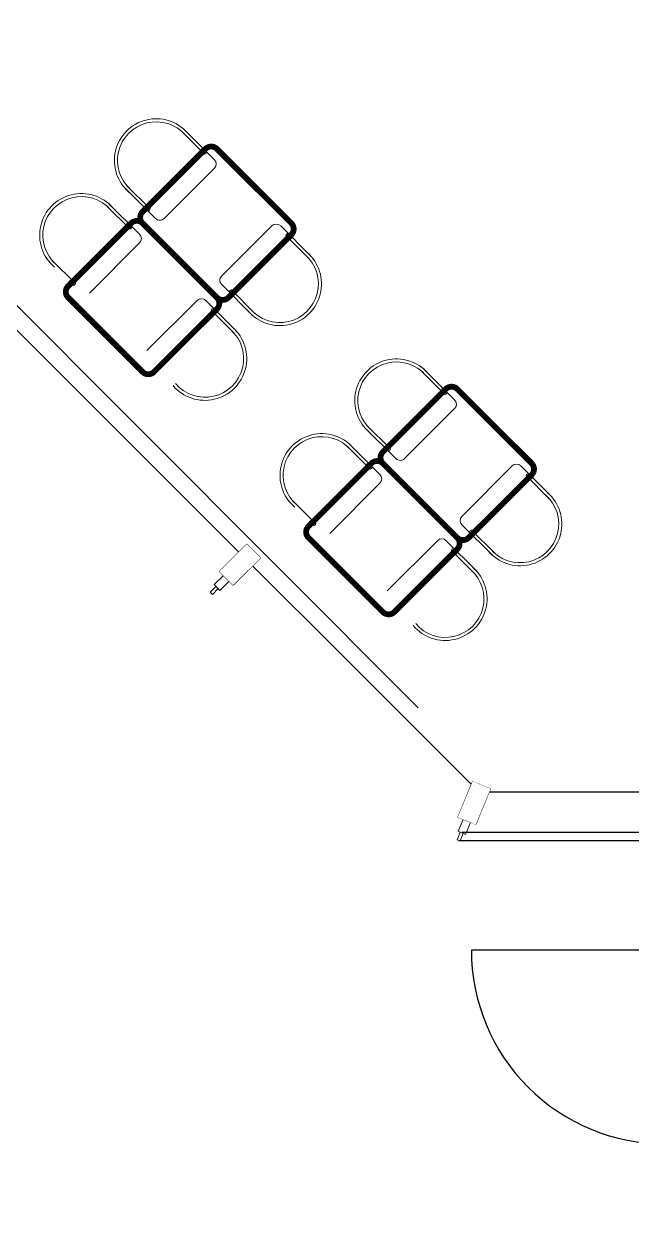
# Model space of a CAD drawing. Header units: centimetres. Extents: x -72470 to -43129, y -18750 to -16337.
# Drawn here: x -56395 to -56019, y -18427 to -17680 of the extents above; entities that cross this region are included whole.
import ezdxf

# ---------------------------------------------------------------- set-up
doc = ezdxf.new("R2010")
doc.units = ezdxf.units.CM
doc.header["$MEASUREMENT"] = 0
for name, color, linetype in [('11-021_3001-BLOK_B_ZEMIN_KAT$0$2DCAM1', 6, 'Continuous'), ('11-021_3001-BLOK_B_ZEMIN_KAT$0$2DKAPI', 180, 'Continuous'), ('11-021_500-BLOK B-str_zemin_kat$0$2DTARAMA1', 253, 'Continuous')]:
    doc.layers.add(name, color=color, linetype=linetype)
doc.layers.add('TEFRIS', color=30, linetype='Continuous', lineweight=9)

# ---------------------------------------------------------------- blocks, each defined once
blk = doc.blocks.new('DDDD')
at = {"layer": 'TEFRIS', "color": 0, "linetype": 'Continuous'}
for p, q in [((-75389.21, -9770.79), (-75389.18, -9770.77)), ((-75389.18, -9770.77), (-75389.21, -9770.79)), ((-75355.24, -9770.94), (-75340.98, -9785.15)), ((-75353.94, -9769.55), (-75335, -9788.42)), ((-75334.99, -9793.81), (-75365.94, -9824.88)), ((-75371.33, -9824.89), (-75390.6, -9805.69)), ((-75374.62, -9818.92), (-75389.19, -9804.4)), ((-75435.41, -9817.01), (-75435.38, -9816.98)), ((-75435.38, -9816.98), (-75435.41, -9817.01)), ((-75401.44, -9817.16), (-75387.18, -9831.37)), ((-75400.14, -9815.77), (-75381.2, -9834.64)), ((-75299.4, -9829.4), (-75330.45, -9860.36)), ((-75275.13, -9848.35), (-75294, -9829.41)), ((-75276.52, -9849.65), (-75290.73, -9835.39)), ((-75381.19, -9840.03), (-75412.14, -9871.1)), ((-75420.83, -9865.14), (-75435.4, -9850.62)), ((-75330.46, -9865.75), (-75311.27, -9885.01)), ((-75324.49, -9869.04), (-75309.97, -9883.61)), ((-75345.61, -9875.61), (-75376.67, -9906.57)), ((-75321.34, -9894.56), (-75340.21, -9875.62)), ((-75322.73, -9895.86), (-75336.94, -9881.6)), ((-75276.36, -9883.61), (-75276.34, -9883.59)), ((-75276.34, -9883.59), (-75276.36, -9883.61))]:
    blk.add_line(p, q, dxfattribs=at)
at = {"layer": 'TEFRIS', "color": 0, "linetype": 'Continuous', "const_width": 3.56}
for points in [[(-75287.42, -9834.87), (-75326.31, -9873.77, -0.414214), (-75333.38, -9873.77), (-75379.35, -9827.81, -0.414214), (-75379.35, -9820.74), (-75340.46, -9781.84, -0.414214), (-75333.39, -9781.84), (-75287.42, -9827.8, -0.414214)], [(-75333.38, -9880.84), (-75372.27, -9919.73, -0.414214), (-75379.34, -9919.73), (-75425.31, -9873.77, -0.414214), (-75425.31, -9866.7), (-75386.42, -9827.81, -0.414214), (-75379.35, -9827.81), (-75333.38, -9873.77, -0.414214)]]:
    blk.add_lwpolyline(points, format="xyb", close=True, dxfattribs=at)
at = {"layer": 'TEFRIS', "color": 0, "linetype": 'Continuous'}
for centre, radius, start, end in [((-75370.91, -9789), 25.81, 41.3071, 229.91069), ((-75370.91, -9789), 23.91, 41.3071, 229.91069), ((-75344.15, -9780.65), 1.87, 284.48696, 345.71678), ((-75341.45, -9783.34), 1.87, 284.48696, 345.71678), ((-75337.69, -9791.12), 3.81, 315.10187, 45.10187), ((-75417.11, -9835.22), 25.81, 41.3071, 229.91069), ((-75417.11, -9835.22), 23.91, 41.3071, 229.91069), ((-75379.14, -9815.76), 1.87, 284.48696, 345.71678), ((-75376.44, -9818.46), 1.87, 284.48696, 345.71678), ((-75390.35, -9826.87), 1.87, 284.48696, 345.71678), ((-75368.64, -9822.19), 3.81, 225.10187, 315.10187), ((-75387.65, -9829.56), 1.87, 284.48696, 345.71678), ((-75383.89, -9837.34), 3.81, 315.10187, 45.10187), ((-75296.7, -9832.1), 3.81, 44.90738, 134.90738), ((-75288.92, -9835.86), 1.87, 104.29246, 165.52229), ((-75286.23, -9838.56), 1.87, 104.29246, 165.52229), ((-75294.57, -9865.32), 25.81, 220.09856, 48.70214), ((-75294.57, -9865.32), 23.91, 220.09856, 48.70214), ((-75425.34, -9861.98), 1.87, 284.48696, 345.71678), ((-75422.64, -9864.67), 1.87, 284.48696, 345.71678), ((-75327.76, -9863.06), 3.81, 134.90738, 224.90738), ((-75324.03, -9870.85), 1.87, 104.29246, 165.52229), ((-75321.34, -9873.55), 1.87, 104.29246, 165.52229), ((-75342.91, -9878.31), 3.81, 44.90738, 134.90738), ((-75335.13, -9882.07), 1.87, 104.29246, 165.52229), ((-75332.44, -9884.77), 1.87, 104.29246, 165.52229), ((-75340.79, -9911.53), 25.81, 220.09856, 48.70214), ((-75340.79, -9911.53), 23.91, 220.09856, 48.70214)]:
    blk.add_arc(centre, radius, start, end, dxfattribs=at)

msp = doc.modelspace()

# ---------------------------------------------------------------- linework, layer by layer
at = {"layer": '11-021_3001-BLOK_B_ZEMIN_KAT$0$2DCAM1'}
for points in [[(-56126.03, -18184.44), (-55998.19, -18184.44), (-55998.19, -18424.46)], [(-56123.96, -18179.44), (-55993.19, -18179.44), (-55993.19, -18424.45)]]:
    msp.add_lwpolyline(points, dxfattribs=at)
at = {"layer": '11-021_3001-BLOK_B_ZEMIN_KAT$0$2DKAPI'}
msp.add_lwpolyline([(-55998.21, -18252.27), (-56118.21, -18252.27, 0.414214), (-55998.21, -18372.27)], format="xyb", dxfattribs=at)
at = {"layer": 'TEFRIS', "color": 0, "linetype": 'Continuous'}
msp.add_lwpolyline([(-57011.19, -17256.85), (-56113.6, -18154.44)], dxfattribs=at)
for points in [[(-56248.45, -18009.69), (-56256.93, -18001.21), (-56273.9, -18018.18), (-56265.42, -18026.66)], [(-56249.86, -18009.69), (-56256.93, -18002.62), (-56272.49, -18018.18), (-56265.42, -18025.25)], [(-56267.89, -18024.19), (-56271.43, -18020.65), (-56277.09, -18026.31), (-56273.55, -18029.84)], [(-56274.61, -18028.78), (-56276.03, -18027.37), (-56279.56, -18030.9), (-56278.15, -18032.32)], [(-56106.33, -18152.55), (-56117.41, -18147.96), (-56126.6, -18170.13), (-56115.51, -18174.72)], [(-56107.63, -18153.09), (-56116.87, -18149.26), (-56125.29, -18169.59), (-56116.05, -18173.42)], [(-56118.74, -18173.38), (-56123.36, -18171.47), (-56126.42, -18178.86), (-56121.81, -18180.77)], [(-56123.19, -18180.2), (-56125.04, -18179.44), (-56126.95, -18184.05), (-56125.1, -18184.82)], [(-56123.19, -18180.2), (-56125.04, -18179.44), (-56126.95, -18184.05), (-56125.1, -18184.82)], [(-56123.19, -18180.2), (-56125.04, -18179.44), (-56126.95, -18184.05), (-56125.1, -18184.82)], [(-56123.19, -18180.2), (-56125.04, -18179.44), (-56126.95, -18184.05), (-56125.1, -18184.82)], [(-56123.19, -18180.2), (-56125.04, -18179.44), (-56126.95, -18184.05), (-56125.1, -18184.82)], [(-56123.19, -18180.2), (-56125.04, -18179.44), (-56126.95, -18184.05), (-56125.1, -18184.82)], [(-56123.19, -18180.2), (-56125.04, -18179.44), (-56126.95, -18184.05), (-56125.1, -18184.82)], [(-56123.19, -18180.2), (-56125.04, -18179.44), (-56126.95, -18184.05), (-56125.1, -18184.82)], [(-56123.19, -18180.2), (-56125.04, -18179.44), (-56126.95, -18184.05), (-56125.1, -18184.82)], [(-56123.19, -18180.2), (-56125.04, -18179.44), (-56126.95, -18184.05), (-56125.1, -18184.82)], [(-56123.19, -18180.2), (-56125.04, -18179.44), (-56126.95, -18184.05), (-56125.1, -18184.82)], [(-56123.19, -18180.2), (-56125.04, -18179.44), (-56126.95, -18184.05), (-56125.1, -18184.82)], [(-56123.19, -18180.2), (-56125.04, -18179.44), (-56126.95, -18184.05), (-56125.1, -18184.82)], [(-56123.19, -18180.2), (-56125.04, -18179.44), (-56126.95, -18184.05), (-56125.1, -18184.82)], [(-56123.19, -18180.2), (-56125.04, -18179.44), (-56126.95, -18184.05), (-56125.1, -18184.82)], [(-56123.19, -18180.2), (-56125.04, -18179.44), (-56126.95, -18184.05), (-56125.1, -18184.82)], [(-56123.19, -18180.2), (-56125.04, -18179.44), (-56126.95, -18184.05), (-56125.1, -18184.82)], [(-56123.19, -18180.2), (-56125.04, -18179.44), (-56126.95, -18184.05), (-56125.1, -18184.82)], [(-56123.19, -18180.2), (-56125.04, -18179.44), (-56126.95, -18184.05), (-56125.1, -18184.82)], [(-56123.19, -18180.2), (-56125.04, -18179.44), (-56126.95, -18184.05), (-56125.1, -18184.82)], [(-56123.19, -18180.2), (-56125.04, -18179.44), (-56126.95, -18184.05), (-56125.1, -18184.82)], [(-56123.19, -18180.2), (-56125.04, -18179.44), (-56126.95, -18184.05), (-56125.1, -18184.82)], [(-56123.19, -18180.2), (-56125.04, -18179.44), (-56126.95, -18184.05), (-56125.1, -18184.82)], [(-56123.19, -18180.2), (-56125.04, -18179.44), (-56126.95, -18184.05), (-56125.1, -18184.82)], [(-56123.19, -18180.2), (-56125.04, -18179.44), (-56126.95, -18184.05), (-56125.1, -18184.82)]]:
    msp.add_lwpolyline(points, close=True, dxfattribs=at)

# ---------------------------------------------------------------- block references
for p in [(19057.97, -7975.01), (19206.47, -8123.51)]:
    msp.add_blockref('DDDD', p, dxfattribs=at)

# ---------------------------------------------------------------- next in the draw order: wipeouts: each hides what was drawn before it
at = {"color": 0, "linetype": 'Continuous'}
for points in [[(-56248.45, -18009.69), (-56265.42, -18026.66), (-56273.9, -18018.18), (-56256.93, -18001.21)], [(-56106.33, -18152.55), (-56115.51, -18174.72), (-56126.6, -18170.13), (-56117.41, -18147.96)]]:
    msp.add_wipeout(points, dxfattribs=at).dxf.layer = 'TEFRIS'

# ---------------------------------------------------------------- next in the draw order: linework, layer by layer
at = {"layer": 'TEFRIS', "color": 0, "linetype": 'Continuous'}
msp.add_lwpolyline([(-57011.19, -17256.85), (-56113.6, -18154.44)], dxfattribs=at)
for points in [[(-56248.45, -18009.69), (-56256.93, -18001.21), (-56273.9, -18018.18), (-56265.42, -18026.66)], [(-56249.86, -18009.69), (-56256.93, -18002.62), (-56272.49, -18018.18), (-56265.42, -18025.25)], [(-56267.89, -18024.19), (-56271.43, -18020.65), (-56277.09, -18026.31), (-56273.55, -18029.84)], [(-56274.61, -18028.78), (-56276.03, -18027.37), (-56279.56, -18030.9), (-56278.15, -18032.32)], [(-56106.33, -18152.55), (-56117.41, -18147.96), (-56126.6, -18170.13), (-56115.51, -18174.72)], [(-56107.63, -18153.09), (-56116.87, -18149.26), (-56125.29, -18169.59), (-56116.05, -18173.42)], [(-56118.74, -18173.38), (-56123.36, -18171.47), (-56126.42, -18178.86), (-56121.81, -18180.77)]]:
    msp.add_lwpolyline(points, close=True, dxfattribs=at)

# ---------------------------------------------------------------- next in the draw order: wipeouts: each hides what was drawn before it
at = {"color": 0, "linetype": 'Continuous'}
for points in [[(-56248.45, -18009.69), (-56265.42, -18026.66), (-56273.9, -18018.18), (-56256.93, -18001.21)], [(-56106.33, -18152.55), (-56115.51, -18174.72), (-56126.6, -18170.13), (-56117.41, -18147.96)]]:
    msp.add_wipeout(points, dxfattribs=at).dxf.layer = 'TEFRIS'

# ---------------------------------------------------------------- next in the draw order: linework, layer by layer
at = {"layer": 'TEFRIS', "color": 0, "linetype": 'Continuous'}
msp.add_lwpolyline([(-57011.19, -17256.85), (-56113.6, -18154.44)], dxfattribs=at)
for points in [[(-56248.45, -18009.69), (-56256.93, -18001.21), (-56273.9, -18018.18), (-56265.42, -18026.66)], [(-56249.86, -18009.69), (-56256.93, -18002.62), (-56272.49, -18018.18), (-56265.42, -18025.25)], [(-56267.89, -18024.19), (-56271.43, -18020.65), (-56277.09, -18026.31), (-56273.55, -18029.84)], [(-56274.61, -18028.78), (-56276.03, -18027.37), (-56279.56, -18030.9), (-56278.15, -18032.32)], [(-56106.33, -18152.55), (-56117.41, -18147.96), (-56126.6, -18170.13), (-56115.51, -18174.72)], [(-56107.63, -18153.09), (-56116.87, -18149.26), (-56125.29, -18169.59), (-56116.05, -18173.42)], [(-56118.74, -18173.38), (-56123.36, -18171.47), (-56126.42, -18178.86), (-56121.81, -18180.77)]]:
    msp.add_lwpolyline(points, close=True, dxfattribs=at)

# ---------------------------------------------------------------- next in the draw order: wipeouts: each hides what was drawn before it
at = {"color": 0, "linetype": 'Continuous'}
for points in [[(-56248.45, -18009.69), (-56265.42, -18026.66), (-56273.9, -18018.18), (-56256.93, -18001.21)], [(-56106.33, -18152.55), (-56115.51, -18174.72), (-56126.6, -18170.13), (-56117.41, -18147.96)]]:
    msp.add_wipeout(points, dxfattribs=at).dxf.layer = 'TEFRIS'

# ---------------------------------------------------------------- next in the draw order: linework, layer by layer
at = {"layer": 'TEFRIS', "color": 0, "linetype": 'Continuous'}
msp.add_lwpolyline([(-57011.19, -17256.85), (-56113.6, -18154.44)], dxfattribs=at)
for points in [[(-56248.45, -18009.69), (-56256.93, -18001.21), (-56273.9, -18018.18), (-56265.42, -18026.66)], [(-56249.86, -18009.69), (-56256.93, -18002.62), (-56272.49, -18018.18), (-56265.42, -18025.25)], [(-56267.89, -18024.19), (-56271.43, -18020.65), (-56277.09, -18026.31), (-56273.55, -18029.84)], [(-56274.61, -18028.78), (-56276.03, -18027.37), (-56279.56, -18030.9), (-56278.15, -18032.32)], [(-56106.33, -18152.55), (-56117.41, -18147.96), (-56126.6, -18170.13), (-56115.51, -18174.72)], [(-56107.63, -18153.09), (-56116.87, -18149.26), (-56125.29, -18169.59), (-56116.05, -18173.42)], [(-56118.74, -18173.38), (-56123.36, -18171.47), (-56126.42, -18178.86), (-56121.81, -18180.77)]]:
    msp.add_lwpolyline(points, close=True, dxfattribs=at)

# ---------------------------------------------------------------- next in the draw order: wipeouts: each hides what was drawn before it
at = {"color": 0, "linetype": 'Continuous'}
for points in [[(-56248.45, -18009.69), (-56265.42, -18026.66), (-56273.9, -18018.18), (-56256.93, -18001.21)], [(-56106.33, -18152.55), (-56115.51, -18174.72), (-56126.6, -18170.13), (-56117.41, -18147.96)]]:
    msp.add_wipeout(points, dxfattribs=at).dxf.layer = 'TEFRIS'

# ---------------------------------------------------------------- next in the draw order: linework, layer by layer
at = {"layer": 'TEFRIS', "color": 0, "linetype": 'Continuous'}
msp.add_lwpolyline([(-57011.19, -17256.85), (-56113.6, -18154.44)], dxfattribs=at)
for points in [[(-56248.45, -18009.69), (-56256.93, -18001.21), (-56273.9, -18018.18), (-56265.42, -18026.66)], [(-56249.86, -18009.69), (-56256.93, -18002.62), (-56272.49, -18018.18), (-56265.42, -18025.25)], [(-56267.89, -18024.19), (-56271.43, -18020.65), (-56277.09, -18026.31), (-56273.55, -18029.84)], [(-56274.61, -18028.78), (-56276.03, -18027.37), (-56279.56, -18030.9), (-56278.15, -18032.32)], [(-56106.33, -18152.55), (-56117.41, -18147.96), (-56126.6, -18170.13), (-56115.51, -18174.72)], [(-56107.63, -18153.09), (-56116.87, -18149.26), (-56125.29, -18169.59), (-56116.05, -18173.42)], [(-56118.74, -18173.38), (-56123.36, -18171.47), (-56126.42, -18178.86), (-56121.81, -18180.77)]]:
    msp.add_lwpolyline(points, close=True, dxfattribs=at)

# ---------------------------------------------------------------- next in the draw order: wipeouts: each hides what was drawn before it
at = {"color": 0, "linetype": 'Continuous'}
for points in [[(-56248.45, -18009.69), (-56265.42, -18026.66), (-56273.9, -18018.18), (-56256.93, -18001.21)], [(-56106.33, -18152.55), (-56115.51, -18174.72), (-56126.6, -18170.13), (-56117.41, -18147.96)]]:
    msp.add_wipeout(points, dxfattribs=at).dxf.layer = 'TEFRIS'

# ---------------------------------------------------------------- next in the draw order: linework, layer by layer
at = {"layer": 'TEFRIS', "color": 0, "linetype": 'Continuous'}
msp.add_lwpolyline([(-57011.19, -17256.85), (-56113.6, -18154.44)], dxfattribs=at)
for points in [[(-56248.45, -18009.69), (-56256.93, -18001.21), (-56273.9, -18018.18), (-56265.42, -18026.66)], [(-56249.86, -18009.69), (-56256.93, -18002.62), (-56272.49, -18018.18), (-56265.42, -18025.25)], [(-56267.89, -18024.19), (-56271.43, -18020.65), (-56277.09, -18026.31), (-56273.55, -18029.84)], [(-56274.61, -18028.78), (-56276.03, -18027.37), (-56279.56, -18030.9), (-56278.15, -18032.32)], [(-56106.33, -18152.55), (-56117.41, -18147.96), (-56126.6, -18170.13), (-56115.51, -18174.72)], [(-56107.63, -18153.09), (-56116.87, -18149.26), (-56125.29, -18169.59), (-56116.05, -18173.42)], [(-56118.74, -18173.38), (-56123.36, -18171.47), (-56126.42, -18178.86), (-56121.81, -18180.77)]]:
    msp.add_lwpolyline(points, close=True, dxfattribs=at)

# ---------------------------------------------------------------- next in the draw order: wipeouts: each hides what was drawn before it
at = {"color": 0, "linetype": 'Continuous'}
for points in [[(-56248.45, -18009.69), (-56265.42, -18026.66), (-56273.9, -18018.18), (-56256.93, -18001.21)], [(-56106.33, -18152.55), (-56115.51, -18174.72), (-56126.6, -18170.13), (-56117.41, -18147.96)]]:
    msp.add_wipeout(points, dxfattribs=at).dxf.layer = 'TEFRIS'

# ---------------------------------------------------------------- next in the draw order: linework, layer by layer
at = {"layer": 'TEFRIS', "color": 0, "linetype": 'Continuous'}
msp.add_lwpolyline([(-57011.19, -17256.85), (-56113.6, -18154.44)], dxfattribs=at)
for points in [[(-56248.45, -18009.69), (-56256.93, -18001.21), (-56273.9, -18018.18), (-56265.42, -18026.66)], [(-56249.86, -18009.69), (-56256.93, -18002.62), (-56272.49, -18018.18), (-56265.42, -18025.25)], [(-56267.89, -18024.19), (-56271.43, -18020.65), (-56277.09, -18026.31), (-56273.55, -18029.84)], [(-56274.61, -18028.78), (-56276.03, -18027.37), (-56279.56, -18030.9), (-56278.15, -18032.32)], [(-56106.33, -18152.55), (-56117.41, -18147.96), (-56126.6, -18170.13), (-56115.51, -18174.72)], [(-56107.63, -18153.09), (-56116.87, -18149.26), (-56125.29, -18169.59), (-56116.05, -18173.42)], [(-56118.74, -18173.38), (-56123.36, -18171.47), (-56126.42, -18178.86), (-56121.81, -18180.77)]]:
    msp.add_lwpolyline(points, close=True, dxfattribs=at)

# ---------------------------------------------------------------- next in the draw order: wipeouts: each hides what was drawn before it
at = {"color": 0, "linetype": 'Continuous'}
for points in [[(-56248.45, -18009.69), (-56265.42, -18026.66), (-56273.9, -18018.18), (-56256.93, -18001.21)], [(-56106.33, -18152.55), (-56115.51, -18174.72), (-56126.6, -18170.13), (-56117.41, -18147.96)]]:
    msp.add_wipeout(points, dxfattribs=at).dxf.layer = 'TEFRIS'

# ---------------------------------------------------------------- next in the draw order: linework, layer by layer
at = {"layer": 'TEFRIS', "color": 0, "linetype": 'Continuous'}
msp.add_lwpolyline([(-57011.19, -17256.85), (-56113.6, -18154.44)], dxfattribs=at)
for points in [[(-56248.45, -18009.69), (-56256.93, -18001.21), (-56273.9, -18018.18), (-56265.42, -18026.66)], [(-56249.86, -18009.69), (-56256.93, -18002.62), (-56272.49, -18018.18), (-56265.42, -18025.25)], [(-56267.89, -18024.19), (-56271.43, -18020.65), (-56277.09, -18026.31), (-56273.55, -18029.84)], [(-56274.61, -18028.78), (-56276.03, -18027.37), (-56279.56, -18030.9), (-56278.15, -18032.32)], [(-56106.33, -18152.55), (-56117.41, -18147.96), (-56126.6, -18170.13), (-56115.51, -18174.72)], [(-56107.63, -18153.09), (-56116.87, -18149.26), (-56125.29, -18169.59), (-56116.05, -18173.42)], [(-56118.74, -18173.38), (-56123.36, -18171.47), (-56126.42, -18178.86), (-56121.81, -18180.77)]]:
    msp.add_lwpolyline(points, close=True, dxfattribs=at)

# ---------------------------------------------------------------- next in the draw order: wipeouts: each hides what was drawn before it
at = {"color": 0, "linetype": 'Continuous'}
for points in [[(-56248.45, -18009.69), (-56265.42, -18026.66), (-56273.9, -18018.18), (-56256.93, -18001.21)], [(-56106.33, -18152.55), (-56115.51, -18174.72), (-56126.6, -18170.13), (-56117.41, -18147.96)]]:
    msp.add_wipeout(points, dxfattribs=at).dxf.layer = 'TEFRIS'

# ---------------------------------------------------------------- next in the draw order: linework, layer by layer
at = {"layer": 'TEFRIS', "color": 0, "linetype": 'Continuous'}
msp.add_lwpolyline([(-57011.19, -17256.85), (-56113.6, -18154.44)], dxfattribs=at)
for points in [[(-56248.45, -18009.69), (-56256.93, -18001.21), (-56273.9, -18018.18), (-56265.42, -18026.66)], [(-56249.86, -18009.69), (-56256.93, -18002.62), (-56272.49, -18018.18), (-56265.42, -18025.25)], [(-56267.89, -18024.19), (-56271.43, -18020.65), (-56277.09, -18026.31), (-56273.55, -18029.84)], [(-56274.61, -18028.78), (-56276.03, -18027.37), (-56279.56, -18030.9), (-56278.15, -18032.32)], [(-56106.33, -18152.55), (-56117.41, -18147.96), (-56126.6, -18170.13), (-56115.51, -18174.72)], [(-56107.63, -18153.09), (-56116.87, -18149.26), (-56125.29, -18169.59), (-56116.05, -18173.42)], [(-56118.74, -18173.38), (-56123.36, -18171.47), (-56126.42, -18178.86), (-56121.81, -18180.77)]]:
    msp.add_lwpolyline(points, close=True, dxfattribs=at)

# ---------------------------------------------------------------- next in the draw order: wipeouts: each hides what was drawn before it
at = {"color": 0, "linetype": 'Continuous'}
for points in [[(-56248.45, -18009.69), (-56265.42, -18026.66), (-56273.9, -18018.18), (-56256.93, -18001.21)], [(-56106.33, -18152.55), (-56115.51, -18174.72), (-56126.6, -18170.13), (-56117.41, -18147.96)]]:
    msp.add_wipeout(points, dxfattribs=at).dxf.layer = 'TEFRIS'

# ---------------------------------------------------------------- next in the draw order: linework, layer by layer
at = {"layer": 'TEFRIS', "color": 0, "linetype": 'Continuous'}
msp.add_lwpolyline([(-57011.19, -17256.85), (-56113.6, -18154.44)], dxfattribs=at)
for points in [[(-56248.45, -18009.69), (-56256.93, -18001.21), (-56273.9, -18018.18), (-56265.42, -18026.66)], [(-56249.86, -18009.69), (-56256.93, -18002.62), (-56272.49, -18018.18), (-56265.42, -18025.25)], [(-56267.89, -18024.19), (-56271.43, -18020.65), (-56277.09, -18026.31), (-56273.55, -18029.84)], [(-56274.61, -18028.78), (-56276.03, -18027.37), (-56279.56, -18030.9), (-56278.15, -18032.32)], [(-56106.33, -18152.55), (-56117.41, -18147.96), (-56126.6, -18170.13), (-56115.51, -18174.72)], [(-56107.63, -18153.09), (-56116.87, -18149.26), (-56125.29, -18169.59), (-56116.05, -18173.42)], [(-56118.74, -18173.38), (-56123.36, -18171.47), (-56126.42, -18178.86), (-56121.81, -18180.77)]]:
    msp.add_lwpolyline(points, close=True, dxfattribs=at)

# ---------------------------------------------------------------- next in the draw order: wipeouts: each hides what was drawn before it
at = {"color": 0, "linetype": 'Continuous'}
for points in [[(-56248.45, -18009.69), (-56265.42, -18026.66), (-56273.9, -18018.18), (-56256.93, -18001.21)], [(-56106.33, -18152.55), (-56115.51, -18174.72), (-56126.6, -18170.13), (-56117.41, -18147.96)]]:
    msp.add_wipeout(points, dxfattribs=at).dxf.layer = 'TEFRIS'

# ---------------------------------------------------------------- next in the draw order: linework, layer by layer
at = {"layer": 'TEFRIS', "color": 0, "linetype": 'Continuous'}
msp.add_lwpolyline([(-57011.19, -17256.85), (-56113.6, -18154.44)], dxfattribs=at)
for points in [[(-56248.45, -18009.69), (-56256.93, -18001.21), (-56273.9, -18018.18), (-56265.42, -18026.66)], [(-56249.86, -18009.69), (-56256.93, -18002.62), (-56272.49, -18018.18), (-56265.42, -18025.25)], [(-56267.89, -18024.19), (-56271.43, -18020.65), (-56277.09, -18026.31), (-56273.55, -18029.84)], [(-56274.61, -18028.78), (-56276.03, -18027.37), (-56279.56, -18030.9), (-56278.15, -18032.32)], [(-56106.33, -18152.55), (-56117.41, -18147.96), (-56126.6, -18170.13), (-56115.51, -18174.72)], [(-56107.63, -18153.09), (-56116.87, -18149.26), (-56125.29, -18169.59), (-56116.05, -18173.42)], [(-56118.74, -18173.38), (-56123.36, -18171.47), (-56126.42, -18178.86), (-56121.81, -18180.77)]]:
    msp.add_lwpolyline(points, close=True, dxfattribs=at)

# ---------------------------------------------------------------- next in the draw order: wipeouts: each hides what was drawn before it
at = {"color": 0, "linetype": 'Continuous'}
for points in [[(-56248.45, -18009.69), (-56265.42, -18026.66), (-56273.9, -18018.18), (-56256.93, -18001.21)], [(-56106.33, -18152.55), (-56115.51, -18174.72), (-56126.6, -18170.13), (-56117.41, -18147.96)]]:
    msp.add_wipeout(points, dxfattribs=at).dxf.layer = 'TEFRIS'

# ---------------------------------------------------------------- next in the draw order: linework, layer by layer
at = {"layer": 'TEFRIS', "color": 0, "linetype": 'Continuous'}
msp.add_lwpolyline([(-57011.19, -17256.85), (-56113.6, -18154.44)], dxfattribs=at)
for points in [[(-56248.45, -18009.69), (-56256.93, -18001.21), (-56273.9, -18018.18), (-56265.42, -18026.66)], [(-56249.86, -18009.69), (-56256.93, -18002.62), (-56272.49, -18018.18), (-56265.42, -18025.25)], [(-56267.89, -18024.19), (-56271.43, -18020.65), (-56277.09, -18026.31), (-56273.55, -18029.84)], [(-56274.61, -18028.78), (-56276.03, -18027.37), (-56279.56, -18030.9), (-56278.15, -18032.32)], [(-56106.33, -18152.55), (-56117.41, -18147.96), (-56126.6, -18170.13), (-56115.51, -18174.72)], [(-56107.63, -18153.09), (-56116.87, -18149.26), (-56125.29, -18169.59), (-56116.05, -18173.42)], [(-56118.74, -18173.38), (-56123.36, -18171.47), (-56126.42, -18178.86), (-56121.81, -18180.77)]]:
    msp.add_lwpolyline(points, close=True, dxfattribs=at)

# ---------------------------------------------------------------- next in the draw order: wipeouts: each hides what was drawn before it
at = {"color": 0, "linetype": 'Continuous'}
for points in [[(-56248.45, -18009.69), (-56265.42, -18026.66), (-56273.9, -18018.18), (-56256.93, -18001.21)], [(-56106.33, -18152.55), (-56115.51, -18174.72), (-56126.6, -18170.13), (-56117.41, -18147.96)]]:
    msp.add_wipeout(points, dxfattribs=at).dxf.layer = 'TEFRIS'

# ---------------------------------------------------------------- next in the draw order: linework, layer by layer
at = {"layer": 'TEFRIS', "color": 0, "linetype": 'Continuous'}
msp.add_lwpolyline([(-57011.19, -17256.85), (-56113.6, -18154.44)], dxfattribs=at)
for points in [[(-56248.45, -18009.69), (-56256.93, -18001.21), (-56273.9, -18018.18), (-56265.42, -18026.66)], [(-56249.86, -18009.69), (-56256.93, -18002.62), (-56272.49, -18018.18), (-56265.42, -18025.25)], [(-56267.89, -18024.19), (-56271.43, -18020.65), (-56277.09, -18026.31), (-56273.55, -18029.84)], [(-56274.61, -18028.78), (-56276.03, -18027.37), (-56279.56, -18030.9), (-56278.15, -18032.32)], [(-56106.33, -18152.55), (-56117.41, -18147.96), (-56126.6, -18170.13), (-56115.51, -18174.72)], [(-56107.63, -18153.09), (-56116.87, -18149.26), (-56125.29, -18169.59), (-56116.05, -18173.42)], [(-56118.74, -18173.38), (-56123.36, -18171.47), (-56126.42, -18178.86), (-56121.81, -18180.77)]]:
    msp.add_lwpolyline(points, close=True, dxfattribs=at)

# ---------------------------------------------------------------- next in the draw order: wipeouts: each hides what was drawn before it
at = {"color": 0, "linetype": 'Continuous'}
for points in [[(-56248.45, -18009.69), (-56265.42, -18026.66), (-56273.9, -18018.18), (-56256.93, -18001.21)], [(-56106.33, -18152.55), (-56115.51, -18174.72), (-56126.6, -18170.13), (-56117.41, -18147.96)]]:
    msp.add_wipeout(points, dxfattribs=at).dxf.layer = 'TEFRIS'

# ---------------------------------------------------------------- next in the draw order: linework, layer by layer
at = {"layer": 'TEFRIS', "color": 0, "linetype": 'Continuous'}
msp.add_lwpolyline([(-57011.19, -17256.85), (-56113.6, -18154.44)], dxfattribs=at)
for points in [[(-56248.45, -18009.69), (-56256.93, -18001.21), (-56273.9, -18018.18), (-56265.42, -18026.66)], [(-56249.86, -18009.69), (-56256.93, -18002.62), (-56272.49, -18018.18), (-56265.42, -18025.25)], [(-56267.89, -18024.19), (-56271.43, -18020.65), (-56277.09, -18026.31), (-56273.55, -18029.84)], [(-56274.61, -18028.78), (-56276.03, -18027.37), (-56279.56, -18030.9), (-56278.15, -18032.32)], [(-56106.33, -18152.55), (-56117.41, -18147.96), (-56126.6, -18170.13), (-56115.51, -18174.72)], [(-56107.63, -18153.09), (-56116.87, -18149.26), (-56125.29, -18169.59), (-56116.05, -18173.42)], [(-56118.74, -18173.38), (-56123.36, -18171.47), (-56126.42, -18178.86), (-56121.81, -18180.77)]]:
    msp.add_lwpolyline(points, close=True, dxfattribs=at)

# ---------------------------------------------------------------- next in the draw order: wipeouts: each hides what was drawn before it
at = {"color": 0, "linetype": 'Continuous'}
for points in [[(-56248.45, -18009.69), (-56265.42, -18026.66), (-56273.9, -18018.18), (-56256.93, -18001.21)], [(-56106.33, -18152.55), (-56115.51, -18174.72), (-56126.6, -18170.13), (-56117.41, -18147.96)]]:
    msp.add_wipeout(points, dxfattribs=at).dxf.layer = 'TEFRIS'

# ---------------------------------------------------------------- next in the draw order: linework, layer by layer
at = {"layer": 'TEFRIS', "color": 0, "linetype": 'Continuous'}
msp.add_lwpolyline([(-57011.19, -17256.85), (-56113.6, -18154.44)], dxfattribs=at)
for points in [[(-56248.45, -18009.69), (-56256.93, -18001.21), (-56273.9, -18018.18), (-56265.42, -18026.66)], [(-56249.86, -18009.69), (-56256.93, -18002.62), (-56272.49, -18018.18), (-56265.42, -18025.25)], [(-56267.89, -18024.19), (-56271.43, -18020.65), (-56277.09, -18026.31), (-56273.55, -18029.84)], [(-56274.61, -18028.78), (-56276.03, -18027.37), (-56279.56, -18030.9), (-56278.15, -18032.32)], [(-56106.33, -18152.55), (-56117.41, -18147.96), (-56126.6, -18170.13), (-56115.51, -18174.72)], [(-56107.63, -18153.09), (-56116.87, -18149.26), (-56125.29, -18169.59), (-56116.05, -18173.42)], [(-56118.74, -18173.38), (-56123.36, -18171.47), (-56126.42, -18178.86), (-56121.81, -18180.77)]]:
    msp.add_lwpolyline(points, close=True, dxfattribs=at)

# ---------------------------------------------------------------- next in the draw order: wipeouts: each hides what was drawn before it
at = {"color": 0, "linetype": 'Continuous'}
for points in [[(-56248.45, -18009.69), (-56265.42, -18026.66), (-56273.9, -18018.18), (-56256.93, -18001.21)], [(-56106.33, -18152.55), (-56115.51, -18174.72), (-56126.6, -18170.13), (-56117.41, -18147.96)]]:
    msp.add_wipeout(points, dxfattribs=at).dxf.layer = 'TEFRIS'

# ---------------------------------------------------------------- next in the draw order: linework, layer by layer
at = {"layer": 'TEFRIS', "color": 0, "linetype": 'Continuous'}
msp.add_lwpolyline([(-57011.19, -17256.85), (-56113.6, -18154.44)], dxfattribs=at)
for points in [[(-56248.45, -18009.69), (-56256.93, -18001.21), (-56273.9, -18018.18), (-56265.42, -18026.66)], [(-56249.86, -18009.69), (-56256.93, -18002.62), (-56272.49, -18018.18), (-56265.42, -18025.25)], [(-56267.89, -18024.19), (-56271.43, -18020.65), (-56277.09, -18026.31), (-56273.55, -18029.84)], [(-56274.61, -18028.78), (-56276.03, -18027.37), (-56279.56, -18030.9), (-56278.15, -18032.32)], [(-56106.33, -18152.55), (-56117.41, -18147.96), (-56126.6, -18170.13), (-56115.51, -18174.72)], [(-56107.63, -18153.09), (-56116.87, -18149.26), (-56125.29, -18169.59), (-56116.05, -18173.42)], [(-56118.74, -18173.38), (-56123.36, -18171.47), (-56126.42, -18178.86), (-56121.81, -18180.77)]]:
    msp.add_lwpolyline(points, close=True, dxfattribs=at)

# ---------------------------------------------------------------- next in the draw order: wipeouts: each hides what was drawn before it
at = {"color": 0, "linetype": 'Continuous'}
for points in [[(-56248.45, -18009.69), (-56265.42, -18026.66), (-56273.9, -18018.18), (-56256.93, -18001.21)], [(-56106.33, -18152.55), (-56115.51, -18174.72), (-56126.6, -18170.13), (-56117.41, -18147.96)]]:
    msp.add_wipeout(points, dxfattribs=at).dxf.layer = 'TEFRIS'

# ---------------------------------------------------------------- next in the draw order: linework, layer by layer
at = {"layer": 'TEFRIS', "color": 0, "linetype": 'Continuous'}
msp.add_lwpolyline([(-57011.19, -17256.85), (-56113.6, -18154.44)], dxfattribs=at)
for points in [[(-56248.45, -18009.69), (-56256.93, -18001.21), (-56273.9, -18018.18), (-56265.42, -18026.66)], [(-56249.86, -18009.69), (-56256.93, -18002.62), (-56272.49, -18018.18), (-56265.42, -18025.25)], [(-56267.89, -18024.19), (-56271.43, -18020.65), (-56277.09, -18026.31), (-56273.55, -18029.84)], [(-56274.61, -18028.78), (-56276.03, -18027.37), (-56279.56, -18030.9), (-56278.15, -18032.32)], [(-56106.33, -18152.55), (-56117.41, -18147.96), (-56126.6, -18170.13), (-56115.51, -18174.72)], [(-56107.63, -18153.09), (-56116.87, -18149.26), (-56125.29, -18169.59), (-56116.05, -18173.42)], [(-56118.74, -18173.38), (-56123.36, -18171.47), (-56126.42, -18178.86), (-56121.81, -18180.77)]]:
    msp.add_lwpolyline(points, close=True, dxfattribs=at)

# ---------------------------------------------------------------- next in the draw order: wipeouts: each hides what was drawn before it
at = {"color": 0, "linetype": 'Continuous'}
for points in [[(-56248.45, -18009.69), (-56265.42, -18026.66), (-56273.9, -18018.18), (-56256.93, -18001.21)], [(-56106.33, -18152.55), (-56115.51, -18174.72), (-56126.6, -18170.13), (-56117.41, -18147.96)]]:
    msp.add_wipeout(points, dxfattribs=at).dxf.layer = 'TEFRIS'

# ---------------------------------------------------------------- next in the draw order: linework, layer by layer
at = {"layer": 'TEFRIS', "color": 0, "linetype": 'Continuous'}
msp.add_lwpolyline([(-57011.19, -17256.85), (-56113.6, -18154.44)], dxfattribs=at)
for points in [[(-56248.45, -18009.69), (-56256.93, -18001.21), (-56273.9, -18018.18), (-56265.42, -18026.66)], [(-56249.86, -18009.69), (-56256.93, -18002.62), (-56272.49, -18018.18), (-56265.42, -18025.25)], [(-56267.89, -18024.19), (-56271.43, -18020.65), (-56277.09, -18026.31), (-56273.55, -18029.84)], [(-56274.61, -18028.78), (-56276.03, -18027.37), (-56279.56, -18030.9), (-56278.15, -18032.32)], [(-56106.33, -18152.55), (-56117.41, -18147.96), (-56126.6, -18170.13), (-56115.51, -18174.72)], [(-56107.63, -18153.09), (-56116.87, -18149.26), (-56125.29, -18169.59), (-56116.05, -18173.42)], [(-56118.74, -18173.38), (-56123.36, -18171.47), (-56126.42, -18178.86), (-56121.81, -18180.77)]]:
    msp.add_lwpolyline(points, close=True, dxfattribs=at)

# ---------------------------------------------------------------- next in the draw order: wipeouts: each hides what was drawn before it
at = {"color": 0, "linetype": 'Continuous'}
for points in [[(-56248.45, -18009.69), (-56265.42, -18026.66), (-56273.9, -18018.18), (-56256.93, -18001.21)], [(-56106.33, -18152.55), (-56115.51, -18174.72), (-56126.6, -18170.13), (-56117.41, -18147.96)]]:
    msp.add_wipeout(points, dxfattribs=at).dxf.layer = 'TEFRIS'

# ---------------------------------------------------------------- next in the draw order: linework, layer by layer
at = {"layer": 'TEFRIS', "color": 0, "linetype": 'Continuous'}
msp.add_lwpolyline([(-57011.19, -17256.85), (-56113.6, -18154.44)], dxfattribs=at)
for points in [[(-56248.45, -18009.69), (-56256.93, -18001.21), (-56273.9, -18018.18), (-56265.42, -18026.66)], [(-56249.86, -18009.69), (-56256.93, -18002.62), (-56272.49, -18018.18), (-56265.42, -18025.25)], [(-56267.89, -18024.19), (-56271.43, -18020.65), (-56277.09, -18026.31), (-56273.55, -18029.84)], [(-56274.61, -18028.78), (-56276.03, -18027.37), (-56279.56, -18030.9), (-56278.15, -18032.32)], [(-56106.33, -18152.55), (-56117.41, -18147.96), (-56126.6, -18170.13), (-56115.51, -18174.72)], [(-56107.63, -18153.09), (-56116.87, -18149.26), (-56125.29, -18169.59), (-56116.05, -18173.42)], [(-56118.74, -18173.38), (-56123.36, -18171.47), (-56126.42, -18178.86), (-56121.81, -18180.77)]]:
    msp.add_lwpolyline(points, close=True, dxfattribs=at)

# ---------------------------------------------------------------- next in the draw order: wipeouts: each hides what was drawn before it
at = {"color": 0, "linetype": 'Continuous'}
for points in [[(-56248.45, -18009.69), (-56265.42, -18026.66), (-56273.9, -18018.18), (-56256.93, -18001.21)], [(-56106.33, -18152.55), (-56115.51, -18174.72), (-56126.6, -18170.13), (-56117.41, -18147.96)]]:
    msp.add_wipeout(points, dxfattribs=at).dxf.layer = 'TEFRIS'

# ---------------------------------------------------------------- next in the draw order: linework, layer by layer
at = {"layer": 'TEFRIS', "color": 0, "linetype": 'Continuous'}
msp.add_lwpolyline([(-57011.19, -17256.85), (-56113.6, -18154.44)], dxfattribs=at)
for points in [[(-56248.45, -18009.69), (-56256.93, -18001.21), (-56273.9, -18018.18), (-56265.42, -18026.66)], [(-56249.86, -18009.69), (-56256.93, -18002.62), (-56272.49, -18018.18), (-56265.42, -18025.25)], [(-56267.89, -18024.19), (-56271.43, -18020.65), (-56277.09, -18026.31), (-56273.55, -18029.84)], [(-56274.61, -18028.78), (-56276.03, -18027.37), (-56279.56, -18030.9), (-56278.15, -18032.32)], [(-56106.33, -18152.55), (-56117.41, -18147.96), (-56126.6, -18170.13), (-56115.51, -18174.72)], [(-56107.63, -18153.09), (-56116.87, -18149.26), (-56125.29, -18169.59), (-56116.05, -18173.42)], [(-56118.74, -18173.38), (-56123.36, -18171.47), (-56126.42, -18178.86), (-56121.81, -18180.77)]]:
    msp.add_lwpolyline(points, close=True, dxfattribs=at)

# ---------------------------------------------------------------- next in the draw order: wipeouts: each hides what was drawn before it
at = {"color": 0, "linetype": 'Continuous'}
for points in [[(-56248.45, -18009.69), (-56265.42, -18026.66), (-56273.9, -18018.18), (-56256.93, -18001.21)], [(-56106.33, -18152.55), (-56115.51, -18174.72), (-56126.6, -18170.13), (-56117.41, -18147.96)]]:
    msp.add_wipeout(points, dxfattribs=at).dxf.layer = 'TEFRIS'

# ---------------------------------------------------------------- next in the draw order: linework, layer by layer
at = {"layer": 'TEFRIS', "color": 0, "linetype": 'Continuous'}
msp.add_lwpolyline([(-57011.19, -17256.85), (-56113.6, -18154.44)], dxfattribs=at)
for points in [[(-56248.45, -18009.69), (-56256.93, -18001.21), (-56273.9, -18018.18), (-56265.42, -18026.66)], [(-56249.86, -18009.69), (-56256.93, -18002.62), (-56272.49, -18018.18), (-56265.42, -18025.25)], [(-56267.89, -18024.19), (-56271.43, -18020.65), (-56277.09, -18026.31), (-56273.55, -18029.84)], [(-56274.61, -18028.78), (-56276.03, -18027.37), (-56279.56, -18030.9), (-56278.15, -18032.32)], [(-56106.33, -18152.55), (-56117.41, -18147.96), (-56126.6, -18170.13), (-56115.51, -18174.72)], [(-56107.63, -18153.09), (-56116.87, -18149.26), (-56125.29, -18169.59), (-56116.05, -18173.42)], [(-56118.74, -18173.38), (-56123.36, -18171.47), (-56126.42, -18178.86), (-56121.81, -18180.77)]]:
    msp.add_lwpolyline(points, close=True, dxfattribs=at)

# ---------------------------------------------------------------- next in the draw order: wipeouts: each hides what was drawn before it
at = {"color": 0, "linetype": 'Continuous'}
for points in [[(-56248.45, -18009.69), (-56265.42, -18026.66), (-56273.9, -18018.18), (-56256.93, -18001.21)], [(-56106.33, -18152.55), (-56115.51, -18174.72), (-56126.6, -18170.13), (-56117.41, -18147.96)]]:
    msp.add_wipeout(points, dxfattribs=at).dxf.layer = 'TEFRIS'

# ---------------------------------------------------------------- next in the draw order: linework, layer by layer
at = {"layer": 'TEFRIS', "color": 0, "linetype": 'Continuous'}
msp.add_lwpolyline([(-57011.19, -17256.85), (-56113.6, -18154.44)], dxfattribs=at)
for points in [[(-56248.45, -18009.69), (-56256.93, -18001.21), (-56273.9, -18018.18), (-56265.42, -18026.66)], [(-56249.86, -18009.69), (-56256.93, -18002.62), (-56272.49, -18018.18), (-56265.42, -18025.25)], [(-56267.89, -18024.19), (-56271.43, -18020.65), (-56277.09, -18026.31), (-56273.55, -18029.84)], [(-56274.61, -18028.78), (-56276.03, -18027.37), (-56279.56, -18030.9), (-56278.15, -18032.32)], [(-56106.33, -18152.55), (-56117.41, -18147.96), (-56126.6, -18170.13), (-56115.51, -18174.72)], [(-56107.63, -18153.09), (-56116.87, -18149.26), (-56125.29, -18169.59), (-56116.05, -18173.42)], [(-56118.74, -18173.38), (-56123.36, -18171.47), (-56126.42, -18178.86), (-56121.81, -18180.77)]]:
    msp.add_lwpolyline(points, close=True, dxfattribs=at)

# ---------------------------------------------------------------- next in the draw order: wipeouts: each hides what was drawn before it
at = {"color": 0, "linetype": 'Continuous'}
for points in [[(-56248.45, -18009.69), (-56265.42, -18026.66), (-56273.9, -18018.18), (-56256.93, -18001.21)], [(-56106.33, -18152.55), (-56115.51, -18174.72), (-56126.6, -18170.13), (-56117.41, -18147.96)]]:
    msp.add_wipeout(points, dxfattribs=at).dxf.layer = 'TEFRIS'

# ---------------------------------------------------------------- next in the draw order: linework, layer by layer
at = {"layer": 'TEFRIS', "color": 0, "linetype": 'Continuous'}
msp.add_lwpolyline([(-57011.19, -17256.85), (-56113.6, -18154.44)], dxfattribs=at)
for points in [[(-56248.45, -18009.69), (-56256.93, -18001.21), (-56273.9, -18018.18), (-56265.42, -18026.66)], [(-56249.86, -18009.69), (-56256.93, -18002.62), (-56272.49, -18018.18), (-56265.42, -18025.25)], [(-56267.89, -18024.19), (-56271.43, -18020.65), (-56277.09, -18026.31), (-56273.55, -18029.84)], [(-56274.61, -18028.78), (-56276.03, -18027.37), (-56279.56, -18030.9), (-56278.15, -18032.32)], [(-56106.33, -18152.55), (-56117.41, -18147.96), (-56126.6, -18170.13), (-56115.51, -18174.72)], [(-56107.63, -18153.09), (-56116.87, -18149.26), (-56125.29, -18169.59), (-56116.05, -18173.42)], [(-56118.74, -18173.38), (-56123.36, -18171.47), (-56126.42, -18178.86), (-56121.81, -18180.77)]]:
    msp.add_lwpolyline(points, close=True, dxfattribs=at)

# ---------------------------------------------------------------- next in the draw order: wipeouts: each hides what was drawn before it
at = {"color": 0, "linetype": 'Continuous'}
for points in [[(-56248.45, -18009.69), (-56265.42, -18026.66), (-56273.9, -18018.18), (-56256.93, -18001.21)], [(-56106.33, -18152.55), (-56115.51, -18174.72), (-56126.6, -18170.13), (-56117.41, -18147.96)]]:
    msp.add_wipeout(points, dxfattribs=at).dxf.layer = 'TEFRIS'

# ---------------------------------------------------------------- next in the draw order: linework, layer by layer
at = {"layer": 'TEFRIS', "color": 0, "linetype": 'Continuous'}
msp.add_lwpolyline([(-57011.19, -17256.85), (-56113.6, -18154.44)], dxfattribs=at)
for points in [[(-56248.45, -18009.69), (-56256.93, -18001.21), (-56273.9, -18018.18), (-56265.42, -18026.66)], [(-56249.86, -18009.69), (-56256.93, -18002.62), (-56272.49, -18018.18), (-56265.42, -18025.25)], [(-56267.89, -18024.19), (-56271.43, -18020.65), (-56277.09, -18026.31), (-56273.55, -18029.84)], [(-56274.61, -18028.78), (-56276.03, -18027.37), (-56279.56, -18030.9), (-56278.15, -18032.32)], [(-56106.33, -18152.55), (-56117.41, -18147.96), (-56126.6, -18170.13), (-56115.51, -18174.72)], [(-56107.63, -18153.09), (-56116.87, -18149.26), (-56125.29, -18169.59), (-56116.05, -18173.42)], [(-56118.74, -18173.38), (-56123.36, -18171.47), (-56126.42, -18178.86), (-56121.81, -18180.77)]]:
    msp.add_lwpolyline(points, close=True, dxfattribs=at)

# ---------------------------------------------------------------- next in the draw order: wipeouts: each hides what was drawn before it
at = {"color": 0, "linetype": 'Continuous'}
for points in [[(-56248.45, -18009.69), (-56265.42, -18026.66), (-56273.9, -18018.18), (-56256.93, -18001.21)], [(-56106.33, -18152.55), (-56115.51, -18174.72), (-56126.6, -18170.13), (-56117.41, -18147.96)]]:
    msp.add_wipeout(points, dxfattribs=at).dxf.layer = 'TEFRIS'

# ---------------------------------------------------------------- next in the draw order: linework, layer by layer
at = {"layer": '11-021_3001-BLOK_B_ZEMIN_KAT$0$2DCAM1'}
msp.add_lwpolyline([(-56113.6, -18154.44), (-55968.19, -18154.44), (-55968.19, -18426.53)], dxfattribs=at)
at = {"layer": 'TEFRIS', "color": 0, "linetype": 'Continuous'}
msp.add_lwpolyline([(-57011.19, -17256.85), (-56113.6, -18154.44)], dxfattribs=at)
for points in [[(-56248.45, -18009.69), (-56256.93, -18001.21), (-56273.9, -18018.18), (-56265.42, -18026.66)], [(-56249.86, -18009.69), (-56256.93, -18002.62), (-56272.49, -18018.18), (-56265.42, -18025.25)], [(-56267.89, -18024.19), (-56271.43, -18020.65), (-56277.09, -18026.31), (-56273.55, -18029.84)], [(-56274.61, -18028.78), (-56276.03, -18027.37), (-56279.56, -18030.9), (-56278.15, -18032.32)], [(-56106.33, -18152.55), (-56117.41, -18147.96), (-56126.6, -18170.13), (-56115.51, -18174.72)], [(-56107.63, -18153.09), (-56116.87, -18149.26), (-56125.29, -18169.59), (-56116.05, -18173.42)], [(-56118.74, -18173.38), (-56123.36, -18171.47), (-56126.42, -18178.86), (-56121.81, -18180.77)]]:
    msp.add_lwpolyline(points, close=True, dxfattribs=at)

# ---------------------------------------------------------------- next in the draw order: wipeouts: each hides what was drawn before it
at = {"color": 0, "linetype": 'Continuous'}
for points in [[(-56248.45, -18009.69), (-56265.42, -18026.66), (-56273.9, -18018.18), (-56256.93, -18001.21)], [(-56106.33, -18152.55), (-56115.51, -18174.72), (-56126.6, -18170.13), (-56117.41, -18147.96)]]:
    msp.add_wipeout(points, dxfattribs=at).dxf.layer = 'TEFRIS'

# ---------------------------------------------------------------- next in the draw order: hatches: boundary and pattern name
at = {"layer": '11-021_500-BLOK B-str_zemin_kat$0$2DTARAMA1'}
h = msp.add_hatch(dxfattribs=at)
h.set_pattern_fill('ANSI33', color=256, scale=100)
h.set_pattern_definition([(45, (-413509.524, -192690.207), (-17.6776695, 17.6776695), []), (45, (-413491.846, -192690.207), (-17.6776695, 17.6776695), [12.5, -6.25])])
edge = h.paths.add_edge_path()
edge.add_arc((-53448.19, -17219.44), 40, 0, 360)
edge = h.paths.add_edge_path()
edge.add_arc((-54288.19, -17219.44), 40, 0, 360)
edge = h.paths.add_edge_path()
edge.add_arc((-55128.19, -17219.44), 40, 0, 360)
edge = h.paths.add_edge_path()
edge.add_arc((-55968.19, -17219.44), 40, 0, 360)
h.paths.add_polyline_path([(-54835.71, -17053.77), (-54661.96, -17053.77), (-54661.96, -17007.82), (-54835.71, -17007.82)], flags=9)
h.paths.add_polyline_path([(-53982.51, -17053.8), (-53808.74, -17053.8), (-53808.74, -17007.82), (-53982.51, -17007.82)], flags=9)
h.paths.add_polyline_path([(-55675.72, -17053.8), (-55520.6, -17053.8), (-55520.6, -17007.82), (-55675.72, -17007.82)], flags=9)
edge = h.paths.add_edge_path()
edge.add_arc((-56808.19, -17219.44), 40, 0, 360)
edge = h.paths.add_edge_path()
edge.add_arc((-55128.19, -18059.44), 40, 0, 360)
edge = h.paths.add_edge_path()
edge.add_arc((-54288.19, -18059.44), 40, 0, 360)
edge = h.paths.add_edge_path()
edge.add_arc((-53448.19, -18059.44), 40, 0, 360)

# ---------------------------------------------------------------- next in the draw order: linework, layer by layer
at = {"layer": 'TEFRIS', "color": 0, "linetype": 'Continuous'}
msp.add_line((-56460.79, -17791.95), (-56151, -18102.47), dxfattribs=at)

doc.saveas('drawing.dxf')
